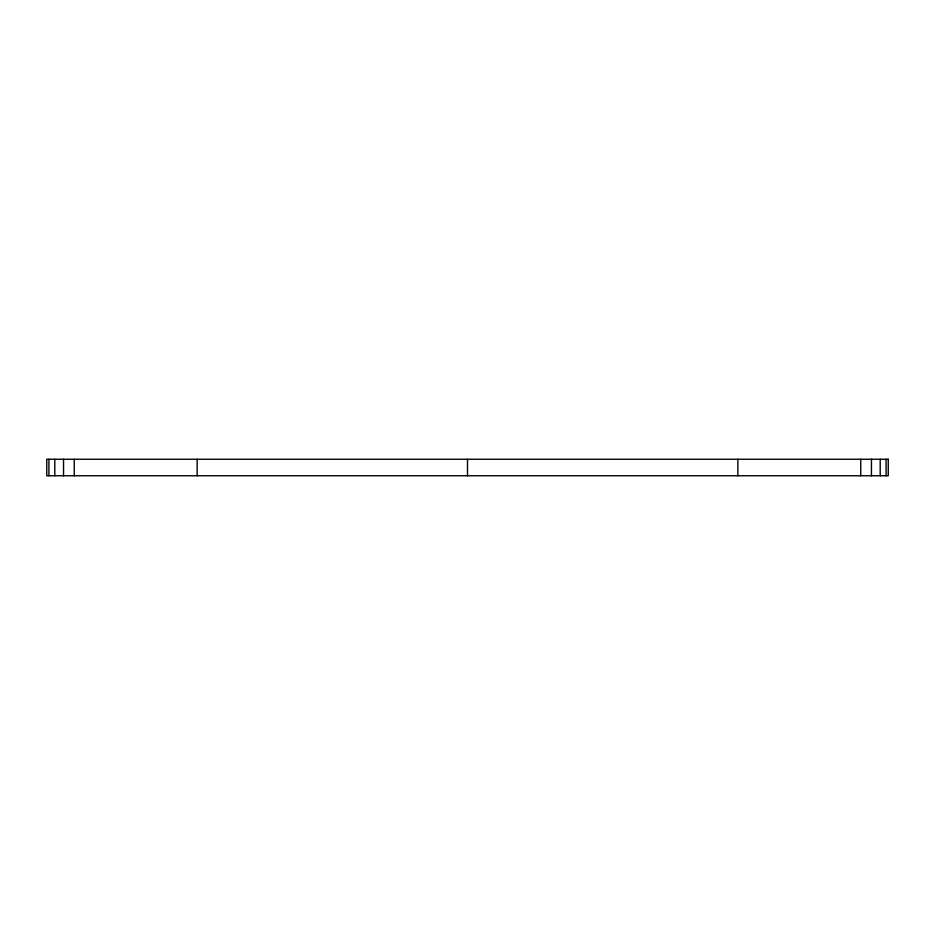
<?xml version="1.0" encoding="UTF-8"?>
<svg xmlns="http://www.w3.org/2000/svg" width="935" height="935" viewBox="0 0 935 935"><rect width="100%" height="100%" fill="white"/><g stroke="black" fill="none" stroke-linecap="round" stroke-linejoin="round"><path stroke-width="1.4" d="M886.088 459.249L886.088 475.751M880.197 459.249L880.197 475.751M871.455 459.249L871.455 475.751M860.749 459.249L860.749 475.751M737.855 459.249L737.855 475.751M467.5 459.249L467.5 475.751M197.145 459.249L197.145 475.751M74.251 459.249L74.251 475.751M63.545 459.249L63.545 475.751M54.803 459.249L54.803 475.751M48.912 459.249L48.912 475.751M888.25 459.249L46.75 459.249L46.75 475.751L888.25 475.751L888.25 459.249"/></g></svg>
